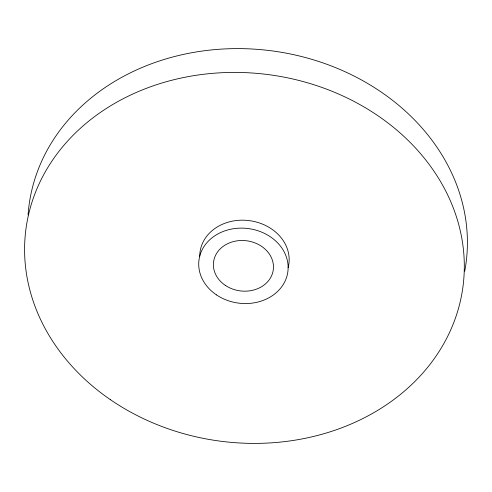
<?xml version="1.0" encoding="UTF-8"?>
<svg xmlns="http://www.w3.org/2000/svg" width="492" height="492" viewBox="0 0 492 492"><rect width="100%" height="100%" fill="white"/><g stroke="black" fill="none" stroke-linecap="round" stroke-linejoin="round"><path stroke-width="0.74" d="M28.062 214.936A220.404 184.844 7.4 0 1 271.117 50.762A220.404 184.844 7.4 0 1 464.719 271.246M199.74 256.32A44.821 37.589 7.4 0 1 249.216 220.613A44.821 37.589 7.4 0 1 288.121 267.666M110.257 399.578A220.404 184.844 7.4 0 0 462.375 290.76A220.404 184.844 7.4 0 0 160.73 83.376A220.404 184.844 7.4 0 0 110.257 399.578M225.336 285.372A30.123 25.264 7.4 0 0 273.245 270.071A30.123 25.264 7.4 0 0 231.689 242.076A30.123 25.264 7.4 0 0 225.336 285.372M216.505 294.905A44.821 37.589 7.4 0 0 287.802 272.131A44.821 37.589 7.4 0 0 225.963 230.484A44.821 37.589 7.4 0 0 216.505 294.905"/></g></svg>
